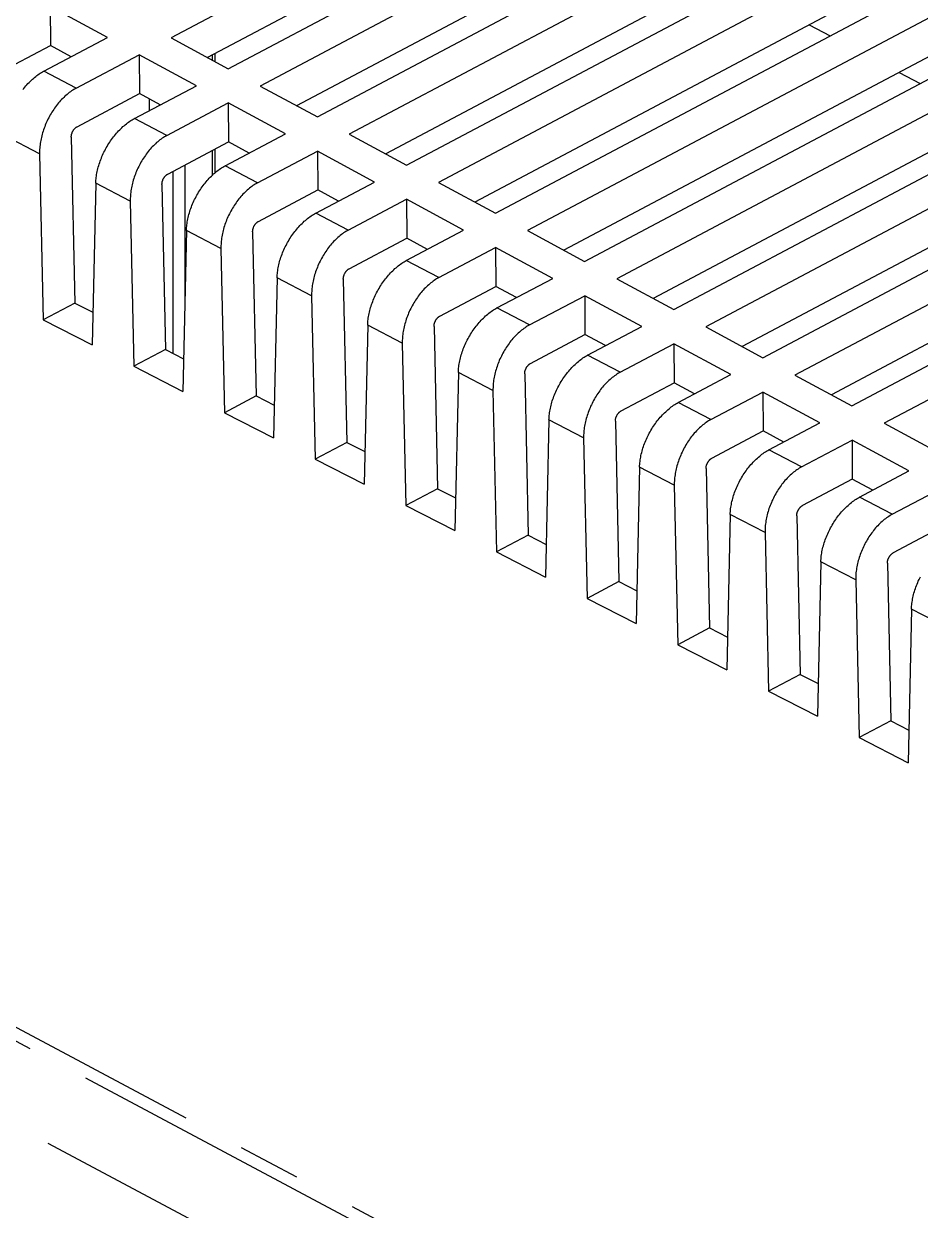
# Model space of a CAD drawing. Extents: x 0 to 34, y -0.3 to 21.7.
# Drawn here: x 26.953 to 28.954, y 12.796 to 15.443 of the extents above; entities that cross this region are included whole.
import ezdxf

# ---------------------------------------------------------------- set-up
doc = ezdxf.new("R2010")
doc.units = 0
doc.header["$LTSCALE"] = 1.87
doc.linetypes.add('CENTER', pattern=[0.6, 0.375, -0.075, 0.075, -0.075])
doc.layers.get('0').update_dxf_attribs({"linetype": 'CONTINUOUS'})
doc.layers.add('DEFAULT_1', color=7, linetype='CENTER')

msp = doc.modelspace()

# ---------------------------------------------------------------- linework, layer by layer
at = {"color": 7, "linetype": 'CONTINUOUS'}
for p, q in [((28.2976, 15.95), (27.2815, 15.4115)), ((28.2983, 15.8634), (27.3628, 15.3675)), ((27.4092, 15.3425), (28.4253, 15.881)), ((28.4965, 15.8425), (27.4804, 15.304)), ((28.4972, 15.7559), (27.5617, 15.2601)), ((27.6081, 15.2351), (28.6241, 15.7735)), ((28.6954, 15.735), (27.6794, 15.1965)), ((28.696, 15.6484), (27.7607, 15.1526)), ((27.8069, 15.1276), (28.8229, 15.666)), ((28.8943, 15.6274), (27.8783, 15.089)), ((28.8949, 15.5409), (27.9596, 15.0451)), ((28.0058, 15.0202), (29.0217, 15.5586)), ((29.0932, 15.5199), (28.0773, 14.9816)), ((27.0116, 15.4814), (27.0122, 15.3946)), ((27.1394, 15.4123), (27.0116, 15.4814)), ((28.2046, 14.9128), (29.2205, 15.4511)), ((28.7058, 15.4407), (28.7525, 15.4159)), ((26.9975, 15.3371), (27.1394, 15.4123)), ((27.2815, 15.4115), (27.4092, 15.3425)), ((29.0938, 15.4334), (28.1586, 14.9376)), ((29.2921, 15.4124), (28.2762, 14.8741)), ((26.8694, 15.3189), (27.0122, 15.3946)), ((27.0586, 15.3695), (27.0122, 15.3946)), ((27.0699, 15.2994), (27.2105, 15.3739)), ((27.2105, 15.3739), (27.2111, 15.2871)), ((27.3382, 15.3048), (27.2105, 15.3739)), ((27.3798, 15.3583), (27.3798, 15.3766)), ((28.4035, 14.8053), (29.4193, 15.3437)), ((28.9067, 15.3342), (28.9533, 15.3095)), ((27.1998, 15.2315), (27.3382, 15.3048)), ((27.4804, 15.304), (27.6081, 15.2351)), ((29.2927, 15.3259), (28.3575, 14.8302)), ((29.491, 15.3049), (28.4752, 14.7666)), ((27.0718, 15.2133), (27.2111, 15.2871)), ((27.2574, 15.2621), (27.2111, 15.2871)), ((27.2723, 15.1937), (27.4094, 15.2664)), ((27.4094, 15.2664), (27.41, 15.1796)), ((27.537, 15.1974), (27.4094, 15.2664)), ((28.6023, 14.6979), (29.6181, 15.2362)), ((27.4021, 15.1259), (27.537, 15.1974)), ((27.6794, 15.1965), (27.8069, 15.1276)), ((29.4916, 15.2184), (28.5565, 14.7227)), ((29.6899, 15.1974), (28.6741, 14.6591)), ((27.0589, 15.1902), (27.067, 14.8197)), ((27.2742, 15.1076), (27.41, 15.1796)), ((27.4562, 15.1546), (27.41, 15.1796)), ((26.9882, 15.153), (26.9963, 14.7823)), ((27.3798, 15.1106), (27.3798, 15.1636)), ((27.4747, 15.0881), (27.6082, 15.1588)), ((27.6082, 15.1588), (27.6089, 15.0721)), ((27.7358, 15.0899), (27.6082, 15.1588)), ((28.8012, 14.5905), (29.8169, 15.1287)), ((27.6044, 15.0203), (27.7358, 15.0899)), ((29.6905, 15.1109), (28.7554, 14.6152)), ((29.8888, 15.0899), (28.8731, 14.5517)), ((27.1136, 15.0875), (27.1055, 14.7264)), ((27.2613, 15.0845), (27.2694, 14.7162)), ((27.4766, 15.002), (27.6089, 15.0721)), ((27.655, 15.0471), (27.6089, 15.0721)), ((27.8783, 15.089), (28.0058, 15.0202)), ((27.1906, 15.0474), (27.1987, 14.6787)), ((27.6771, 14.9824), (27.8071, 15.0513)), ((27.8071, 15.0513), (27.8078, 14.9646)), ((27.9346, 14.9825), (27.8071, 15.0513)), ((27.3159, 14.9819), (27.3079, 14.6228)), ((27.4637, 14.9789), (27.4717, 14.6126)), ((27.679, 14.8963), (27.8078, 14.9646)), ((27.8067, 14.9147), (27.9346, 14.9825)), ((27.8538, 14.9397), (27.8078, 14.9646)), ((28.0773, 14.9816), (28.2046, 14.9128)), ((27.393, 14.9417), (27.401, 14.5752)), ((27.8795, 14.8768), (28.006, 14.9438)), ((28.006, 14.9438), (28.0066, 14.8571)), ((28.1334, 14.875), (28.006, 14.9438)), ((27.5182, 14.8763), (27.5102, 14.5193)), ((27.6661, 14.8732), (27.6741, 14.5091)), ((27.8814, 14.7907), (28.0066, 14.8571)), ((28.0526, 14.8322), (28.0066, 14.8571)), ((28.009, 14.8091), (28.1334, 14.875)), ((28.2762, 14.8741), (28.4035, 14.8053)), ((27.5953, 14.8361), (27.6034, 14.4716)), ((28.0819, 14.7711), (28.2049, 14.8363)), ((28.2049, 14.8363), (28.2055, 14.7496)), ((28.3322, 14.7675), (28.2049, 14.8363)), ((27.067, 14.8197), (26.9963, 14.7823)), ((27.067, 14.8197), (27.1072, 14.7992)), ((26.9963, 14.7823), (27.1055, 14.7264)), ((27.7205, 14.7707), (27.7126, 14.4157)), ((27.8685, 14.7676), (27.8764, 14.4055)), ((28.0838, 14.685), (28.2055, 14.7496)), ((28.2514, 14.7248), (28.2055, 14.7496)), ((28.2113, 14.7035), (28.3322, 14.7675)), ((28.4752, 14.7666), (28.6023, 14.6979)), ((27.7977, 14.7304), (27.8057, 14.3681)), ((28.2843, 14.6655), (28.4038, 14.7288)), ((28.4038, 14.7288), (28.4044, 14.6421)), ((28.5309, 14.6601), (28.4038, 14.7288)), ((27.2694, 14.7162), (27.1987, 14.6787)), ((27.2694, 14.7162), (27.3095, 14.6956)), ((27.1987, 14.6787), (27.3079, 14.6228)), ((27.9228, 14.6651), (27.9149, 14.3122)), ((28.0709, 14.6619), (28.0788, 14.302)), ((28.2862, 14.5794), (28.4044, 14.6421)), ((28.4502, 14.6173), (28.4044, 14.6421)), ((28.4136, 14.5979), (28.5309, 14.6601)), ((28.6741, 14.6591), (28.8012, 14.5905)), ((28.0001, 14.6247), (28.008, 14.2645)), ((28.4866, 14.5598), (28.6027, 14.6213)), ((28.6027, 14.6213), (28.6033, 14.5346)), ((28.7297, 14.5526), (28.6027, 14.6213)), ((27.4717, 14.6126), (27.401, 14.5752)), ((27.4717, 14.6126), (27.5119, 14.5921)), ((27.401, 14.5752), (27.5102, 14.5193)), ((28.1251, 14.5595), (28.1172, 14.2086)), ((28.2733, 14.5563), (28.2811, 14.1984)), ((28.4885, 14.4737), (28.6033, 14.5346)), ((28.649, 14.5098), (28.6033, 14.5346)), ((28.6159, 14.4923), (28.7297, 14.5526)), ((28.8731, 14.5517), (29.0001, 14.4831)), ((27.6741, 14.5091), (27.6034, 14.4716)), ((27.6741, 14.5091), (27.7142, 14.4886)), ((28.2025, 14.5191), (28.2104, 14.161)), ((28.689, 14.4541), (28.8016, 14.5138)), ((28.8016, 14.5138), (28.8022, 14.427)), ((28.9285, 14.4452), (28.8016, 14.5138)), ((27.6034, 14.4716), (27.7126, 14.4157)), ((28.3274, 14.4539), (28.3196, 14.1051)), ((28.4756, 14.4506), (28.4835, 14.0949)), ((28.8182, 14.3867), (28.9285, 14.4452)), ((27.8764, 14.4055), (27.8057, 14.3681)), ((27.8764, 14.4055), (27.9165, 14.385)), ((28.4049, 14.4134), (28.4127, 14.0574)), ((28.8022, 14.427), (28.6909, 14.3681)), ((28.8478, 14.4024), (28.8022, 14.427)), ((28.8914, 14.3485), (29.0005, 14.4063)), ((27.8057, 14.3681), (27.9149, 14.3122)), ((28.5297, 14.3483), (28.5219, 14.0015)), ((28.678, 14.345), (28.6858, 13.9913)), ((28.0788, 14.302), (28.008, 14.2645)), ((28.0788, 14.302), (28.1189, 14.2815)), ((28.6073, 14.3078), (28.6151, 13.9539)), ((29.0011, 14.3195), (28.8933, 14.2624)), ((28.008, 14.2645), (28.1172, 14.2086)), ((28.732, 14.2427), (28.7243, 13.898)), ((28.8804, 14.2393), (28.8881, 13.8878)), ((28.2811, 14.1984), (28.2104, 14.161)), ((28.2811, 14.1984), (28.3212, 14.1779)), ((28.8097, 14.2021), (28.8174, 13.8503)), ((28.2104, 14.161), (28.3196, 14.1051)), ((28.9343, 14.1371), (28.9266, 13.7944)), ((28.4835, 14.0949), (28.4127, 14.0574)), ((28.4835, 14.0949), (28.5236, 14.0744)), ((28.4127, 14.0574), (28.5219, 14.0015)), ((28.6858, 13.9913), (28.6151, 13.9539)), ((28.6858, 13.9913), (28.7259, 13.9708)), ((28.6151, 13.9539), (28.7243, 13.898)), ((28.8881, 13.8878), (28.8174, 13.8503)), ((28.8881, 13.8878), (28.9283, 13.8673)), ((28.8174, 13.8503), (28.9266, 13.7944))]:
    msp.add_line(p, q, dxfattribs=at)
for points in [[(26.9508, 15.296), (26.953, 15.2988), (26.9553, 15.3016), (26.9576, 15.3043), (26.9599, 15.3069), (26.9622, 15.3094), (26.9646, 15.3119), (26.9671, 15.3143), (26.9695, 15.3167), (26.972, 15.319), (26.9745, 15.3212), (26.977, 15.3233), (26.9795, 15.3253), (26.9821, 15.3273), (26.9846, 15.3291), (26.9872, 15.3309), (26.9898, 15.3326), (26.9924, 15.3342), (26.995, 15.3357), (26.9975, 15.3371)], [(27.0699, 15.2994), (27.0673, 15.298), (27.0647, 15.2964), (27.0622, 15.2948), (27.0596, 15.2931), (27.0571, 15.2913), (27.0545, 15.2895), (27.052, 15.2875), (27.0495, 15.2854), (27.047, 15.2833), (27.0446, 15.2811), (27.0421, 15.2788), (27.0397, 15.2764), (27.0374, 15.274), (27.035, 15.2715), (27.0327, 15.2689), (27.0305, 15.2662), (27.0282, 15.2635), (27.026, 15.2607), (27.0239, 15.2579), (27.0218, 15.255), (27.0198, 15.252), (27.0178, 15.249), (27.0158, 15.2459), (27.0139, 15.2428), (27.0121, 15.2397), (27.0103, 15.2365), (27.0086, 15.2333), (27.0069, 15.23), (27.0053, 15.2267), (27.0038, 15.2234), (27.0023, 15.2201), (27.0009, 15.2167), (26.9996, 15.2133), (26.9983, 15.2099), (26.9971, 15.2065), (26.996, 15.2031), (26.9949, 15.1997), (26.9939, 15.1963), (26.993, 15.1928), (26.9922, 15.1894), (26.9914, 15.186), (26.9908, 15.1826), (26.9902, 15.1792), (26.9896, 15.1758), (26.9892, 15.1725), (26.9888, 15.1692), (26.9885, 15.1659), (26.9883, 15.1626), (26.9882, 15.1594), (26.9881, 15.1562), (26.9882, 15.153)], [(27.1136, 15.0875), (27.1137, 15.0906), (27.1139, 15.0937), (27.1142, 15.0969), (27.1146, 15.1001), (27.115, 15.1033), (27.1155, 15.1066), (27.1161, 15.1098), (27.1167, 15.1131), (27.1175, 15.1165), (27.1183, 15.1198), (27.1192, 15.1231), (27.1201, 15.1265), (27.1212, 15.1298), (27.1223, 15.1332), (27.1234, 15.1365), (27.1247, 15.1399), (27.126, 15.1432), (27.1274, 15.1466), (27.1288, 15.1499), (27.1304, 15.1532), (27.1319, 15.1565), (27.1336, 15.1597), (27.1353, 15.163), (27.1371, 15.1662), (27.1389, 15.1694), (27.1408, 15.1725), (27.1427, 15.1756), (27.1447, 15.1786), (27.1467, 15.1817), (27.1488, 15.1846), (27.1509, 15.1875), (27.1531, 15.1904), (27.1553, 15.1932), (27.1576, 15.196), (27.1599, 15.1986), (27.1622, 15.2013), (27.1645, 15.2038), (27.1669, 15.2063), (27.1694, 15.2087), (27.1718, 15.2111), (27.1743, 15.2134), (27.1768, 15.2156), (27.1793, 15.2177), (27.1818, 15.2197), (27.1844, 15.2217), (27.1869, 15.2235), (27.1895, 15.2253), (27.1921, 15.227), (27.1947, 15.2286), (27.1973, 15.2301), (27.1998, 15.2315)], [(27.0589, 15.1902), (27.0589, 15.191), (27.0589, 15.1917), (27.059, 15.1925), (27.0591, 15.1933), (27.0592, 15.1942), (27.0593, 15.195), (27.0595, 15.1958), (27.0597, 15.1967), (27.06, 15.1975), (27.0602, 15.1983), (27.0605, 15.1992), (27.0608, 15.2), (27.0612, 15.2008), (27.0615, 15.2016), (27.0619, 15.2024), (27.0623, 15.2032), (27.0628, 15.204), (27.0632, 15.2048), (27.0637, 15.2055), (27.0642, 15.2062), (27.0647, 15.2069), (27.0652, 15.2076), (27.0658, 15.2083), (27.0663, 15.2089), (27.0669, 15.2095), (27.0675, 15.2101), (27.0681, 15.2107), (27.0687, 15.2112), (27.0693, 15.2117), (27.0699, 15.2121), (27.0705, 15.2125), (27.0712, 15.2129), (27.0718, 15.2133)], [(27.2723, 15.1937), (27.2697, 15.1923), (27.2671, 15.1908), (27.2646, 15.1892), (27.262, 15.1875), (27.2594, 15.1857), (27.2569, 15.1838), (27.2544, 15.1818), (27.2519, 15.1798), (27.2494, 15.1777), (27.247, 15.1754), (27.2445, 15.1731), (27.2421, 15.1708), (27.2397, 15.1683), (27.2374, 15.1658), (27.2351, 15.1632), (27.2328, 15.1606), (27.2306, 15.1578), (27.2284, 15.155), (27.2263, 15.1522), (27.2242, 15.1493), (27.2222, 15.1463), (27.2202, 15.1433), (27.2182, 15.1403), (27.2163, 15.1372), (27.2145, 15.134), (27.2127, 15.1308), (27.211, 15.1276), (27.2093, 15.1244), (27.2077, 15.1211), (27.2062, 15.1177), (27.2047, 15.1144), (27.2033, 15.111), (27.202, 15.1077), (27.2007, 15.1043), (27.1995, 15.1009), (27.1984, 15.0974), (27.1973, 15.094), (27.1963, 15.0906), (27.1954, 15.0872), (27.1946, 15.0838), (27.1938, 15.0803), (27.1932, 15.0769), (27.1926, 15.0736), (27.192, 15.0702), (27.1916, 15.0668), (27.1912, 15.0635), (27.1909, 15.0602), (27.1907, 15.057), (27.1906, 15.0537), (27.1905, 15.0505), (27.1906, 15.0474)], [(27.3159, 14.9819), (27.316, 14.985), (27.3162, 14.9881), (27.3165, 14.9913), (27.3168, 14.9945), (27.3173, 14.9977), (27.3178, 15.001), (27.3184, 15.0042), (27.319, 15.0075), (27.3198, 15.0108), (27.3206, 15.0142), (27.3215, 15.0175), (27.3224, 15.0209), (27.3235, 15.0242), (27.3246, 15.0276), (27.3257, 15.0309), (27.327, 15.0343), (27.3283, 15.0376), (27.3297, 15.041), (27.3311, 15.0443), (27.3327, 15.0476), (27.3342, 15.0509), (27.3359, 15.0541), (27.3376, 15.0574), (27.3394, 15.0606), (27.3412, 15.0637), (27.3431, 15.0669), (27.345, 15.07), (27.347, 15.073), (27.349, 15.0761), (27.3511, 15.079), (27.3532, 15.0819), (27.3554, 15.0848), (27.3576, 15.0876), (27.3599, 15.0904), (27.3622, 15.093), (27.3645, 15.0957), (27.3668, 15.0982), (27.3692, 15.1007), (27.3717, 15.1031), (27.3741, 15.1055), (27.3766, 15.1078), (27.3791, 15.11), (27.3816, 15.1121), (27.3841, 15.1141), (27.3867, 15.1161), (27.3892, 15.1179), (27.3918, 15.1197), (27.3944, 15.1214), (27.397, 15.123), (27.3996, 15.1245), (27.4021, 15.1259)], [(27.2613, 15.0845), (27.2613, 15.0853), (27.2613, 15.0861), (27.2614, 15.0869), (27.2615, 15.0877), (27.2616, 15.0885), (27.2617, 15.0893), (27.2619, 15.0902), (27.2621, 15.091), (27.2623, 15.0918), (27.2626, 15.0927), (27.2629, 15.0935), (27.2632, 15.0943), (27.2635, 15.0952), (27.2639, 15.096), (27.2643, 15.0968), (27.2647, 15.0976), (27.2651, 15.0983), (27.2656, 15.0991), (27.2661, 15.0998), (27.2666, 15.1006), (27.2671, 15.1013), (27.2676, 15.102), (27.2682, 15.1026), (27.2687, 15.1033), (27.2693, 15.1039), (27.2699, 15.1044), (27.2705, 15.105), (27.2711, 15.1055), (27.2717, 15.106), (27.2723, 15.1065), (27.2729, 15.1069), (27.2736, 15.1073), (27.2742, 15.1076)], [(27.4747, 15.0881), (27.4721, 15.0866), (27.4695, 15.0851), (27.467, 15.0835), (27.4644, 15.0818), (27.4618, 15.08), (27.4593, 15.0782), (27.4568, 15.0762), (27.4543, 15.0741), (27.4518, 15.072), (27.4493, 15.0698), (27.4469, 15.0675), (27.4445, 15.0651), (27.4421, 15.0627), (27.4398, 15.0601), (27.4375, 15.0576), (27.4352, 15.0549), (27.433, 15.0522), (27.4308, 15.0494), (27.4287, 15.0465), (27.4266, 15.0436), (27.4245, 15.0407), (27.4225, 15.0377), (27.4206, 15.0346), (27.4187, 15.0315), (27.4169, 15.0284), (27.4151, 15.0252), (27.4134, 15.022), (27.4117, 15.0187), (27.4101, 15.0154), (27.4086, 15.0121), (27.4071, 15.0088), (27.4057, 15.0054), (27.4044, 15.002), (27.4031, 14.9986), (27.4019, 14.9952), (27.4008, 14.9918), (27.3997, 14.9884), (27.3987, 14.9849), (27.3978, 14.9815), (27.397, 14.9781), (27.3962, 14.9747), (27.3956, 14.9713), (27.3949, 14.9679), (27.3944, 14.9645), (27.394, 14.9612), (27.3936, 14.9579), (27.3933, 14.9546), (27.3931, 14.9513), (27.393, 14.9481), (27.3929, 14.9449), (27.393, 14.9417)], [(27.5182, 14.8763), (27.5183, 14.8794), (27.5185, 14.8825), (27.5188, 14.8857), (27.5191, 14.8889), (27.5196, 14.8921), (27.5201, 14.8954), (27.5207, 14.8986), (27.5213, 14.9019), (27.5221, 14.9052), (27.5229, 14.9086), (27.5238, 14.9119), (27.5247, 14.9153), (27.5257, 14.9186), (27.5269, 14.922), (27.528, 14.9253), (27.5293, 14.9287), (27.5306, 14.932), (27.532, 14.9354), (27.5334, 14.9387), (27.535, 14.942), (27.5365, 14.9453), (27.5382, 14.9485), (27.5399, 14.9518), (27.5417, 14.955), (27.5435, 14.9581), (27.5454, 14.9613), (27.5473, 14.9644), (27.5493, 14.9674), (27.5513, 14.9705), (27.5534, 14.9734), (27.5555, 14.9763), (27.5577, 14.9792), (27.5599, 14.982), (27.5622, 14.9847), (27.5645, 14.9874), (27.5668, 14.9901), (27.5691, 14.9926), (27.5715, 14.9951), (27.574, 14.9975), (27.5764, 14.9999), (27.5789, 15.0022), (27.5814, 15.0044), (27.5839, 15.0065), (27.5864, 15.0085), (27.589, 15.0105), (27.5915, 15.0123), (27.5941, 15.0141), (27.5967, 15.0158), (27.5993, 15.0174), (27.6019, 15.0189), (27.6044, 15.0203)], [(27.4637, 14.9789), (27.4637, 14.9796), (27.4637, 14.9804), (27.4638, 14.9812), (27.4639, 14.982), (27.464, 14.9829), (27.4641, 14.9837), (27.4643, 14.9845), (27.4645, 14.9854), (27.4647, 14.9862), (27.465, 14.987), (27.4653, 14.9879), (27.4656, 14.9887), (27.4659, 14.9895), (27.4663, 14.9903), (27.4667, 14.9911), (27.4671, 14.9919), (27.4675, 14.9927), (27.468, 14.9935), (27.4685, 14.9942), (27.469, 14.9949), (27.4695, 14.9956), (27.47, 14.9963), (27.4706, 14.997), (27.4711, 14.9976), (27.4717, 14.9982), (27.4723, 14.9988), (27.4729, 14.9993), (27.4735, 14.9999), (27.4741, 15.0004), (27.4747, 15.0008), (27.4753, 15.0012), (27.476, 15.0016), (27.4766, 15.002)], [(27.6771, 14.9824), (27.6745, 14.981), (27.6719, 14.9795), (27.6693, 14.9779), (27.6668, 14.9762), (27.6642, 14.9744), (27.6617, 14.9725), (27.6592, 14.9705), (27.6567, 14.9685), (27.6542, 14.9664), (27.6517, 14.9641), (27.6493, 14.9618), (27.6469, 14.9595), (27.6445, 14.957), (27.6422, 14.9545), (27.6399, 14.9519), (27.6376, 14.9492), (27.6354, 14.9465), (27.6332, 14.9437), (27.6311, 14.9409), (27.629, 14.938), (27.6269, 14.935), (27.6249, 14.932), (27.623, 14.929), (27.6211, 14.9259), (27.6193, 14.9227), (27.6175, 14.9195), (27.6158, 14.9163), (27.6141, 14.9131), (27.6125, 14.9098), (27.611, 14.9064), (27.6095, 14.9031), (27.6081, 14.8997), (27.6068, 14.8964), (27.6055, 14.893), (27.6043, 14.8896), (27.6032, 14.8861), (27.6021, 14.8827), (27.6011, 14.8793), (27.6002, 14.8759), (27.5994, 14.8725), (27.5986, 14.869), (27.5979, 14.8656), (27.5973, 14.8623), (27.5968, 14.8589), (27.5964, 14.8555), (27.596, 14.8522), (27.5957, 14.8489), (27.5955, 14.8456), (27.5954, 14.8424), (27.5953, 14.8392), (27.5953, 14.8361)], [(27.7205, 14.7707), (27.7206, 14.7738), (27.7208, 14.7769), (27.7211, 14.7801), (27.7214, 14.7833), (27.7219, 14.7865), (27.7224, 14.7897), (27.723, 14.793), (27.7236, 14.7963), (27.7244, 14.7996), (27.7252, 14.803), (27.7261, 14.8063), (27.727, 14.8097), (27.728, 14.813), (27.7292, 14.8164), (27.7303, 14.8197), (27.7316, 14.8231), (27.7329, 14.8264), (27.7343, 14.8298), (27.7357, 14.8331), (27.7373, 14.8364), (27.7388, 14.8397), (27.7405, 14.8429), (27.7422, 14.8462), (27.744, 14.8494), (27.7458, 14.8525), (27.7477, 14.8557), (27.7496, 14.8588), (27.7516, 14.8618), (27.7536, 14.8648), (27.7557, 14.8678), (27.7578, 14.8707), (27.76, 14.8736), (27.7622, 14.8764), (27.7645, 14.8791), (27.7668, 14.8818), (27.7691, 14.8845), (27.7714, 14.887), (27.7738, 14.8895), (27.7763, 14.8919), (27.7787, 14.8943), (27.7812, 14.8966), (27.7837, 14.8988), (27.7862, 14.9009), (27.7887, 14.9029), (27.7913, 14.9049), (27.7938, 14.9067), (27.7964, 14.9085), (27.799, 14.9102), (27.8016, 14.9118), (27.8042, 14.9133), (27.8067, 14.9147)], [(27.6661, 14.8732), (27.6661, 14.874), (27.6661, 14.8748), (27.6662, 14.8756), (27.6662, 14.8764), (27.6664, 14.8772), (27.6665, 14.878), (27.6667, 14.8789), (27.6669, 14.8797), (27.6671, 14.8805), (27.6674, 14.8814), (27.6677, 14.8822), (27.668, 14.883), (27.6683, 14.8839), (27.6687, 14.8847), (27.6691, 14.8855), (27.6695, 14.8863), (27.6699, 14.887), (27.6704, 14.8878), (27.6709, 14.8885), (27.6714, 14.8893), (27.6719, 14.89), (27.6724, 14.8907), (27.6729, 14.8913), (27.6735, 14.892), (27.6741, 14.8926), (27.6747, 14.8931), (27.6753, 14.8937), (27.6759, 14.8942), (27.6765, 14.8947), (27.6771, 14.8952), (27.6777, 14.8956), (27.6783, 14.896), (27.679, 14.8963)], [(27.8795, 14.8768), (27.8769, 14.8753), (27.8743, 14.8738), (27.8717, 14.8722), (27.8692, 14.8705), (27.8666, 14.8687), (27.8641, 14.8668), (27.8616, 14.8649), (27.8591, 14.8628), (27.8566, 14.8607), (27.8541, 14.8585), (27.8517, 14.8562), (27.8493, 14.8538), (27.8469, 14.8514), (27.8446, 14.8488), (27.8423, 14.8463), (27.84, 14.8436), (27.8378, 14.8409), (27.8356, 14.8381), (27.8335, 14.8352), (27.8314, 14.8323), (27.8293, 14.8294), (27.8273, 14.8264), (27.8254, 14.8233), (27.8235, 14.8202), (27.8217, 14.8171), (27.8199, 14.8139), (27.8182, 14.8107), (27.8165, 14.8074), (27.8149, 14.8041), (27.8134, 14.8008), (27.8119, 14.7974), (27.8105, 14.7941), (27.8091, 14.7907), (27.8079, 14.7873), (27.8067, 14.7839), (27.8055, 14.7805), (27.8045, 14.7771), (27.8035, 14.7736), (27.8026, 14.7702), (27.8018, 14.7668), (27.801, 14.7634), (27.8003, 14.76), (27.7997, 14.7566), (27.7992, 14.7532), (27.7988, 14.7499), (27.7984, 14.7466), (27.7981, 14.7433), (27.7979, 14.74), (27.7978, 14.7368), (27.7977, 14.7336), (27.7977, 14.7304)], [(27.9228, 14.6651), (27.9229, 14.6682), (27.9231, 14.6713), (27.9234, 14.6745), (27.9237, 14.6777), (27.9242, 14.6809), (27.9247, 14.6841), (27.9253, 14.6874), (27.9259, 14.6907), (27.9267, 14.694), (27.9275, 14.6974), (27.9284, 14.7007), (27.9293, 14.7041), (27.9303, 14.7074), (27.9315, 14.7108), (27.9326, 14.7141), (27.9339, 14.7175), (27.9352, 14.7208), (27.9366, 14.7242), (27.938, 14.7275), (27.9396, 14.7308), (27.9411, 14.7341), (27.9428, 14.7373), (27.9445, 14.7406), (27.9463, 14.7438), (27.9481, 14.7469), (27.95, 14.7501), (27.9519, 14.7532), (27.9539, 14.7562), (27.9559, 14.7592), (27.958, 14.7622), (27.9601, 14.7651), (27.9623, 14.768), (27.9645, 14.7708), (27.9668, 14.7735), (27.9691, 14.7762), (27.9714, 14.7789), (27.9737, 14.7814), (27.9761, 14.7839), (27.9786, 14.7863), (27.981, 14.7887), (27.9835, 14.791), (27.986, 14.7931), (27.9885, 14.7953), (27.991, 14.7973), (27.9936, 14.7993), (27.9961, 14.8011), (27.9987, 14.8029), (28.0013, 14.8046), (28.0039, 14.8062), (28.0064, 14.8077), (28.009, 14.8091)], [(27.8685, 14.7676), (27.8685, 14.7683), (27.8685, 14.7691), (27.8686, 14.7699), (27.8686, 14.7707), (27.8688, 14.7716), (27.8689, 14.7724), (27.8691, 14.7732), (27.8693, 14.774), (27.8695, 14.7749), (27.8698, 14.7757), (27.8701, 14.7766), (27.8704, 14.7774), (27.8707, 14.7782), (27.8711, 14.779), (27.8715, 14.7798), (27.8719, 14.7806), (27.8723, 14.7814), (27.8728, 14.7821), (27.8733, 14.7829), (27.8737, 14.7836), (27.8743, 14.7843), (27.8748, 14.785), (27.8753, 14.7857), (27.8759, 14.7863), (27.8765, 14.7869), (27.8771, 14.7875), (27.8776, 14.788), (27.8783, 14.7886), (27.8789, 14.7891), (27.8795, 14.7895), (27.8801, 14.7899), (27.8807, 14.7903), (27.8814, 14.7907)], [(28.0819, 14.7711), (28.0793, 14.7697), (28.0767, 14.7682), (28.0741, 14.7666), (28.0716, 14.7649), (28.069, 14.7631), (28.0665, 14.7612), (28.064, 14.7592), (28.0615, 14.7572), (28.059, 14.755), (28.0565, 14.7528), (28.0541, 14.7505), (28.0517, 14.7482), (28.0493, 14.7457), (28.047, 14.7432), (28.0447, 14.7406), (28.0424, 14.7379), (28.0402, 14.7352), (28.038, 14.7324), (28.0359, 14.7296), (28.0338, 14.7267), (28.0317, 14.7237), (28.0297, 14.7207), (28.0278, 14.7177), (28.0259, 14.7146), (28.024, 14.7114), (28.0223, 14.7082), (28.0205, 14.705), (28.0189, 14.7017), (28.0173, 14.6985), (28.0157, 14.6951), (28.0143, 14.6918), (28.0129, 14.6884), (28.0115, 14.6851), (28.0103, 14.6817), (28.0091, 14.6782), (28.0079, 14.6748), (28.0069, 14.6714), (28.0059, 14.668), (28.005, 14.6646), (28.0042, 14.6611), (28.0034, 14.6577), (28.0027, 14.6543), (28.0021, 14.6509), (28.0016, 14.6476), (28.0012, 14.6442), (28.0008, 14.6409), (28.0005, 14.6376), (28.0003, 14.6343), (28.0002, 14.6311), (28.0001, 14.6279), (28.0001, 14.6247)], [(28.1251, 14.5595), (28.1252, 14.5626), (28.1254, 14.5657), (28.1257, 14.5689), (28.126, 14.5721), (28.1265, 14.5753), (28.127, 14.5785), (28.1276, 14.5818), (28.1282, 14.5851), (28.129, 14.5884), (28.1298, 14.5918), (28.1307, 14.5951), (28.1316, 14.5985), (28.1326, 14.6018), (28.1338, 14.6052), (28.1349, 14.6085), (28.1362, 14.6119), (28.1375, 14.6152), (28.1389, 14.6186), (28.1403, 14.6219), (28.1419, 14.6252), (28.1434, 14.6285), (28.1451, 14.6317), (28.1468, 14.635), (28.1486, 14.6382), (28.1504, 14.6413), (28.1523, 14.6445), (28.1542, 14.6476), (28.1562, 14.6506), (28.1582, 14.6536), (28.1603, 14.6566), (28.1624, 14.6595), (28.1646, 14.6624), (28.1668, 14.6652), (28.1691, 14.6679), (28.1713, 14.6706), (28.1737, 14.6733), (28.176, 14.6758), (28.1784, 14.6783), (28.1809, 14.6807), (28.1833, 14.6831), (28.1858, 14.6853), (28.1883, 14.6875), (28.1908, 14.6897), (28.1933, 14.6917), (28.1959, 14.6936), (28.1984, 14.6955), (28.201, 14.6973), (28.2036, 14.699), (28.2062, 14.7006), (28.2087, 14.7021), (28.2113, 14.7035)], [(28.0709, 14.6619), (28.0709, 14.6627), (28.0709, 14.6635), (28.0709, 14.6643), (28.071, 14.6651), (28.0712, 14.6659), (28.0713, 14.6667), (28.0715, 14.6676), (28.0717, 14.6684), (28.0719, 14.6692), (28.0722, 14.6701), (28.0725, 14.6709), (28.0728, 14.6717), (28.0731, 14.6725), (28.0735, 14.6734), (28.0739, 14.6742), (28.0743, 14.675), (28.0747, 14.6757), (28.0752, 14.6765), (28.0756, 14.6772), (28.0761, 14.678), (28.0767, 14.6787), (28.0772, 14.6794), (28.0777, 14.68), (28.0783, 14.6807), (28.0789, 14.6813), (28.0794, 14.6818), (28.08, 14.6824), (28.0806, 14.6829), (28.0813, 14.6834), (28.0819, 14.6839), (28.0825, 14.6843), (28.0831, 14.6847), (28.0838, 14.685)], [(28.2843, 14.6655), (28.2817, 14.664), (28.2791, 14.6625), (28.2765, 14.6609), (28.274, 14.6592), (28.2714, 14.6574), (28.2689, 14.6555), (28.2663, 14.6536), (28.2638, 14.6515), (28.2614, 14.6494), (28.2589, 14.6472), (28.2565, 14.6449), (28.2541, 14.6425), (28.2517, 14.6401), (28.2494, 14.6375), (28.2471, 14.6349), (28.2448, 14.6323), (28.2426, 14.6296), (28.2404, 14.6268), (28.2383, 14.6239), (28.2362, 14.621), (28.2341, 14.6181), (28.2321, 14.6151), (28.2302, 14.612), (28.2283, 14.6089), (28.2264, 14.6058), (28.2247, 14.6026), (28.2229, 14.5994), (28.2213, 14.5961), (28.2197, 14.5928), (28.2181, 14.5895), (28.2167, 14.5861), (28.2153, 14.5828), (28.2139, 14.5794), (28.2127, 14.576), (28.2115, 14.5726), (28.2103, 14.5692), (28.2093, 14.5658), (28.2083, 14.5623), (28.2074, 14.5589), (28.2066, 14.5555), (28.2058, 14.5521), (28.2051, 14.5487), (28.2045, 14.5453), (28.204, 14.5419), (28.2035, 14.5386), (28.2032, 14.5353), (28.2029, 14.532), (28.2027, 14.5287), (28.2025, 14.5255), (28.2025, 14.5223), (28.2025, 14.5191)], [(28.3274, 14.4539), (28.3275, 14.457), (28.3277, 14.4601), (28.328, 14.4633), (28.3283, 14.4665), (28.3288, 14.4697), (28.3293, 14.4729), (28.3299, 14.4762), (28.3305, 14.4795), (28.3312, 14.4828), (28.3321, 14.4862), (28.3329, 14.4895), (28.3339, 14.4928), (28.3349, 14.4962), (28.3361, 14.4996), (28.3372, 14.5029), (28.3385, 14.5063), (28.3398, 14.5096), (28.3412, 14.5129), (28.3426, 14.5163), (28.3442, 14.5196), (28.3457, 14.5229), (28.3474, 14.5261), (28.3491, 14.5294), (28.3509, 14.5326), (28.3527, 14.5357), (28.3546, 14.5389), (28.3565, 14.542), (28.3585, 14.545), (28.3605, 14.548), (28.3626, 14.551), (28.3647, 14.5539), (28.3669, 14.5568), (28.3691, 14.5596), (28.3714, 14.5623), (28.3736, 14.565), (28.376, 14.5676), (28.3783, 14.5702), (28.3807, 14.5727), (28.3832, 14.5751), (28.3856, 14.5775), (28.3881, 14.5797), (28.3906, 14.5819), (28.3931, 14.5841), (28.3956, 14.5861), (28.3982, 14.588), (28.4007, 14.5899), (28.4033, 14.5917), (28.4059, 14.5934), (28.4085, 14.595), (28.411, 14.5965), (28.4136, 14.5979)], [(28.2733, 14.5563), (28.2732, 14.557), (28.2733, 14.5578), (28.2733, 14.5586), (28.2734, 14.5594), (28.2735, 14.5603), (28.2737, 14.5611), (28.2739, 14.5619), (28.2741, 14.5627), (28.2743, 14.5636), (28.2746, 14.5644), (28.2749, 14.5652), (28.2752, 14.5661), (28.2755, 14.5669), (28.2759, 14.5677), (28.2763, 14.5685), (28.2767, 14.5693), (28.2771, 14.5701), (28.2776, 14.5708), (28.278, 14.5716), (28.2785, 14.5723), (28.279, 14.573), (28.2796, 14.5737), (28.2801, 14.5744), (28.2807, 14.575), (28.2813, 14.5756), (28.2818, 14.5762), (28.2824, 14.5767), (28.283, 14.5773), (28.2837, 14.5778), (28.2843, 14.5782), (28.2849, 14.5786), (28.2855, 14.579), (28.2862, 14.5794)], [(28.4866, 14.5598), (28.4841, 14.5584), (28.4815, 14.5569), (28.4789, 14.5553), (28.4763, 14.5536), (28.4738, 14.5518), (28.4713, 14.5499), (28.4687, 14.5479), (28.4662, 14.5459), (28.4638, 14.5437), (28.4613, 14.5415), (28.4589, 14.5392), (28.4565, 14.5368), (28.4541, 14.5344), (28.4518, 14.5319), (28.4495, 14.5293), (28.4472, 14.5266), (28.445, 14.5239), (28.4428, 14.5211), (28.4406, 14.5183), (28.4385, 14.5154), (28.4365, 14.5124), (28.4345, 14.5094), (28.4326, 14.5064), (28.4307, 14.5032), (28.4288, 14.5001), (28.4271, 14.4969), (28.4253, 14.4937), (28.4237, 14.4904), (28.4221, 14.4871), (28.4205, 14.4838), (28.4191, 14.4805), (28.4177, 14.4771), (28.4163, 14.4738), (28.4151, 14.4704), (28.4139, 14.4669), (28.4127, 14.4635), (28.4117, 14.4601), (28.4107, 14.4567), (28.4098, 14.4533), (28.4089, 14.4498), (28.4082, 14.4464), (28.4075, 14.443), (28.4069, 14.4396), (28.4064, 14.4363), (28.4059, 14.4329), (28.4056, 14.4296), (28.4053, 14.4263), (28.4051, 14.423), (28.4049, 14.4198), (28.4049, 14.4166), (28.4049, 14.4134)], [(28.5297, 14.3483), (28.5298, 14.3514), (28.53, 14.3545), (28.5303, 14.3577), (28.5306, 14.3608), (28.5311, 14.3641), (28.5316, 14.3673), (28.5322, 14.3706), (28.5328, 14.3739), (28.5335, 14.3772), (28.5344, 14.3805), (28.5352, 14.3839), (28.5362, 14.3872), (28.5372, 14.3906), (28.5384, 14.394), (28.5395, 14.3973), (28.5408, 14.4007), (28.5421, 14.404), (28.5435, 14.4073), (28.5449, 14.4107), (28.5465, 14.414), (28.548, 14.4172), (28.5497, 14.4205), (28.5514, 14.4237), (28.5532, 14.427), (28.555, 14.4301), (28.5569, 14.4333), (28.5588, 14.4364), (28.5608, 14.4394), (28.5628, 14.4424), (28.5649, 14.4454), (28.567, 14.4483), (28.5692, 14.4512), (28.5714, 14.454), (28.5737, 14.4567), (28.5759, 14.4594), (28.5783, 14.462), (28.5806, 14.4646), (28.583, 14.4671), (28.5855, 14.4695), (28.5879, 14.4719), (28.5904, 14.4741), (28.5929, 14.4763), (28.5954, 14.4784), (28.5979, 14.4805), (28.6005, 14.4824), (28.603, 14.4843), (28.6056, 14.4861), (28.6082, 14.4878), (28.6108, 14.4894), (28.6133, 14.4909), (28.6159, 14.4923)], [(28.4756, 14.4506), (28.4756, 14.4514), (28.4757, 14.4522), (28.4757, 14.453), (28.4758, 14.4538), (28.4759, 14.4546), (28.4761, 14.4554), (28.4763, 14.4563), (28.4765, 14.4571), (28.4767, 14.4579), (28.477, 14.4588), (28.4772, 14.4596), (28.4776, 14.4604), (28.4779, 14.4612), (28.4783, 14.4621), (28.4786, 14.4629), (28.4791, 14.4637), (28.4795, 14.4644), (28.48, 14.4652), (28.4804, 14.4659), (28.4809, 14.4667), (28.4814, 14.4674), (28.482, 14.4681), (28.4825, 14.4687), (28.4831, 14.4693), (28.4836, 14.47), (28.4842, 14.4705), (28.4848, 14.4711), (28.4854, 14.4716), (28.486, 14.4721), (28.4867, 14.4726), (28.4873, 14.473), (28.4879, 14.4734), (28.4885, 14.4737)], [(28.689, 14.4541), (28.6864, 14.4527), (28.6839, 14.4512), (28.6813, 14.4496), (28.6787, 14.4479), (28.6762, 14.4461), (28.6736, 14.4442), (28.6711, 14.4423), (28.6686, 14.4402), (28.6661, 14.4381), (28.6637, 14.4359), (28.6613, 14.4336), (28.6589, 14.4312), (28.6565, 14.4288), (28.6542, 14.4262), (28.6518, 14.4236), (28.6496, 14.421), (28.6474, 14.4183), (28.6452, 14.4155), (28.643, 14.4126), (28.6409, 14.4097), (28.6389, 14.4068), (28.6369, 14.4038), (28.6349, 14.4007), (28.6331, 14.3976), (28.6312, 14.3945), (28.6294, 14.3913), (28.6277, 14.388), (28.6261, 14.3848), (28.6245, 14.3815), (28.6229, 14.3782), (28.6215, 14.3748), (28.62, 14.3715), (28.6187, 14.3681), (28.6174, 14.3647), (28.6162, 14.3613), (28.6151, 14.3579), (28.6141, 14.3545), (28.6131, 14.351), (28.6122, 14.3476), (28.6113, 14.3442), (28.6106, 14.3408), (28.6099, 14.3374), (28.6093, 14.334), (28.6088, 14.3306), (28.6083, 14.3273), (28.608, 14.3239), (28.6077, 14.3206), (28.6075, 14.3174), (28.6073, 14.3142), (28.6073, 14.311), (28.6073, 14.3078)], [(28.732, 14.2427), (28.7321, 14.2458), (28.7323, 14.2489), (28.7326, 14.2521), (28.7329, 14.2552), (28.7334, 14.2585), (28.7339, 14.2617), (28.7345, 14.265), (28.7351, 14.2683), (28.7358, 14.2716), (28.7367, 14.2749), (28.7375, 14.2783), (28.7385, 14.2816), (28.7395, 14.285), (28.7407, 14.2883), (28.7418, 14.2917), (28.7431, 14.2951), (28.7444, 14.2984), (28.7458, 14.3017), (28.7472, 14.3051), (28.7488, 14.3084), (28.7503, 14.3116), (28.752, 14.3149), (28.7537, 14.3181), (28.7555, 14.3213), (28.7573, 14.3245), (28.7592, 14.3277), (28.7611, 14.3307), (28.7631, 14.3338), (28.7651, 14.3368), (28.7672, 14.3398), (28.7693, 14.3427), (28.7715, 14.3456), (28.7737, 14.3484), (28.776, 14.3511), (28.7782, 14.3538), (28.7806, 14.3564), (28.7829, 14.359), (28.7853, 14.3615), (28.7878, 14.3639), (28.7902, 14.3663), (28.7927, 14.3685), (28.7952, 14.3707), (28.7977, 14.3728), (28.8002, 14.3749), (28.8028, 14.3768), (28.8053, 14.3787), (28.8079, 14.3805), (28.8105, 14.3822), (28.8131, 14.3838), (28.8156, 14.3853), (28.8182, 14.3867)], [(28.678, 14.345), (28.678, 14.3457), (28.6781, 14.3465), (28.6781, 14.3473), (28.6782, 14.3481), (28.6783, 14.349), (28.6785, 14.3498), (28.6786, 14.3506), (28.6789, 14.3514), (28.6791, 14.3523), (28.6793, 14.3531), (28.6796, 14.3539), (28.6799, 14.3548), (28.6803, 14.3556), (28.6807, 14.3564), (28.681, 14.3572), (28.6815, 14.358), (28.6819, 14.3588), (28.6823, 14.3595), (28.6828, 14.3603), (28.6833, 14.361), (28.6838, 14.3617), (28.6844, 14.3624), (28.6849, 14.3631), (28.6855, 14.3637), (28.686, 14.3643), (28.6866, 14.3649), (28.6872, 14.3654), (28.6878, 14.366), (28.6884, 14.3664), (28.6891, 14.3669), (28.6897, 14.3673), (28.6903, 14.3677), (28.6909, 14.3681)], [(28.8914, 14.3485), (28.8888, 14.3471), (28.8863, 14.3456), (28.8837, 14.344), (28.8811, 14.3423), (28.8786, 14.3405), (28.876, 14.3386), (28.8735, 14.3366), (28.871, 14.3346), (28.8685, 14.3324), (28.8661, 14.3302), (28.8636, 14.3279), (28.8612, 14.3255), (28.8589, 14.3231), (28.8565, 14.3206), (28.8542, 14.318), (28.852, 14.3153), (28.8497, 14.3126), (28.8476, 14.3098), (28.8454, 14.307), (28.8433, 14.3041), (28.8413, 14.3011), (28.8393, 14.2981), (28.8373, 14.295), (28.8354, 14.2919), (28.8336, 14.2888), (28.8318, 14.2856), (28.8301, 14.2824), (28.8285, 14.2791), (28.8269, 14.2758), (28.8253, 14.2725), (28.8238, 14.2692), (28.8224, 14.2658), (28.8211, 14.2624), (28.8198, 14.259), (28.8186, 14.2556), (28.8175, 14.2522), (28.8165, 14.2488), (28.8155, 14.2454), (28.8146, 14.242), (28.8137, 14.2385), (28.813, 14.2351), (28.8123, 14.2317), (28.8117, 14.2283), (28.8112, 14.225), (28.8107, 14.2216), (28.8103, 14.2183), (28.8101, 14.215), (28.8098, 14.2117), (28.8097, 14.2085), (28.8097, 14.2053), (28.8097, 14.2021)], [(28.8804, 14.2393), (28.8804, 14.2401), (28.8805, 14.2409), (28.8805, 14.2417), (28.8806, 14.2425), (28.8807, 14.2433), (28.8809, 14.2441), (28.881, 14.245), (28.8812, 14.2458), (28.8815, 14.2466), (28.8817, 14.2475), (28.882, 14.2483), (28.8823, 14.2491), (28.8827, 14.2499), (28.883, 14.2508), (28.8834, 14.2516), (28.8838, 14.2523), (28.8843, 14.2531), (28.8847, 14.2539), (28.8852, 14.2546), (28.8857, 14.2554), (28.8862, 14.2561), (28.8867, 14.2567), (28.8873, 14.2574), (28.8879, 14.258), (28.8884, 14.2587), (28.889, 14.2592), (28.8896, 14.2598), (28.8902, 14.2603), (28.8908, 14.2608), (28.8914, 14.2613), (28.8921, 14.2617), (28.8927, 14.2621), (28.8933, 14.2624)], [(28.9343, 14.1371), (28.9344, 14.1402), (28.9346, 14.1433), (28.9349, 14.1464), (28.9352, 14.1496), (28.9357, 14.1529), (28.9362, 14.1561), (28.9368, 14.1594), (28.9374, 14.1627), (28.9381, 14.166), (28.939, 14.1693), (28.9398, 14.1727), (28.9408, 14.176), (28.9418, 14.1794), (28.9429, 14.1827), (28.9441, 14.1861), (28.9454, 14.1895), (28.9467, 14.1928), (28.9481, 14.1961), (28.9495, 14.1995), (28.9511, 14.2028), (28.9526, 14.206), (28.9543, 14.2093)]]:
    msp.add_lwpolyline(points, dxfattribs=at)
at = {"layer": 'DEFAULT_1', "color": 7, "linetype": 'CENTER'}
for p, q in [((27.3743, 15.3613), (27.3743, 15.3737)), ((27.0699, 15.2994), (26.9975, 15.3371)), ((27.2325, 15.2756), (27.2325, 15.2488)), ((27.2723, 15.1937), (27.1998, 15.2315)), ((26.9882, 15.153), (26.9113, 15.1931)), ((27.3743, 15.1057), (27.3743, 15.1607)), ((27.312, 15.1277), (27.312, 14.8074)), ((27.4747, 15.0881), (27.4021, 15.1259)), ((27.2855, 15.1136), (27.2855, 14.7079)), ((27.1906, 15.0474), (27.1136, 15.0875)), ((27.6771, 14.9824), (27.6044, 15.0203)), ((27.393, 14.9417), (27.3159, 14.9819)), ((27.8795, 14.8768), (27.8067, 14.9147)), ((27.5953, 14.8361), (27.5182, 14.8763)), ((28.0819, 14.7711), (28.009, 14.8091)), ((27.7977, 14.7304), (27.7205, 14.7707)), ((28.2843, 14.6655), (28.2113, 14.7035)), ((28.0001, 14.6247), (27.9228, 14.6651)), ((28.4866, 14.5598), (28.4136, 14.5979)), ((28.2025, 14.5191), (28.1251, 14.5595)), ((28.689, 14.4541), (28.6159, 14.4923)), ((28.4049, 14.4134), (28.3274, 14.4539)), ((28.8914, 14.3485), (28.8182, 14.3867)), ((28.6073, 14.3078), (28.5297, 14.3483)), ((28.8097, 14.2021), (28.732, 14.2427)), ((29.0121, 14.0965), (28.9343, 14.1371)), ((30.2863, 11.4197), (26.1134, 13.641)), ((26.1001, 13.6181), (30.2731, 11.3968)), ((26.0162, 13.4729), (30.1891, 11.2516))]:
    msp.add_line(p, q, dxfattribs=at)

doc.saveas('drawing.dxf')
